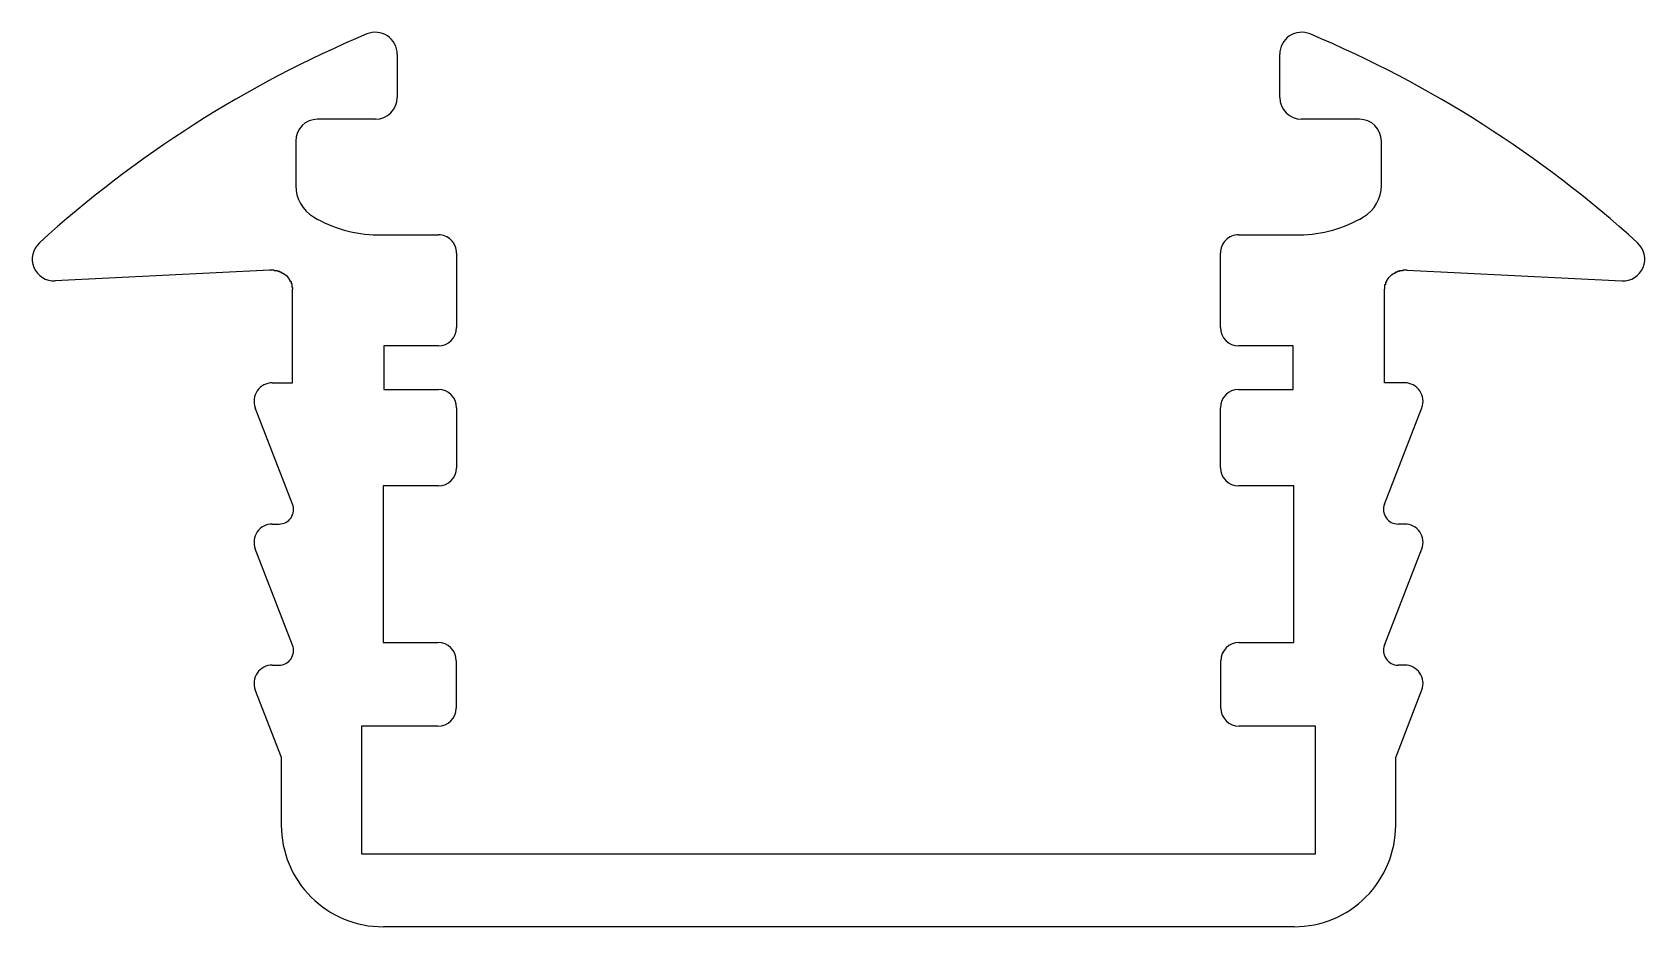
# Model space of a CAD drawing. Extents: x 3756.1 to 3778.2, y 1244.6 to 1256.9.
import ezdxf

# ---------------------------------------------------------------- set-up
doc = ezdxf.new("R2010")
doc.units = 0
doc.layers.get('0').update_dxf_attribs({"linetype": 'CONTINUOUS'})

msp = doc.modelspace()

# ---------------------------------------------------------------- linework, layer by layer
for p, q in [((3761.083, 1256.575), (3761.083, 1255.981)), ((3773.2, 1255.981), (3773.2, 1256.575)), ((3760.783, 1255.681), (3759.989, 1255.681)), ((3774.295, 1255.681), (3773.5, 1255.681)), ((3759.689, 1255.381), (3759.689, 1254.77)), ((3774.595, 1254.77), (3774.595, 1255.381)), ((3760.812, 1254.093), (3761.648, 1254.094)), ((3772.636, 1254.094), (3773.472, 1254.093)), ((3761.898, 1253.844), (3761.898, 1252.821)), ((3772.385, 1252.821), (3772.385, 1253.844)), ((3759.334, 1253.608), (3756.387, 1253.463)), ((3774.95, 1253.608), (3777.897, 1253.463)), ((3759.646, 1252.062), (3759.646, 1253.348)), ((3774.637, 1252.062), (3774.637, 1253.348)), ((3760.898, 1252.571), (3760.898, 1251.971)), ((3761.648, 1252.571), (3760.898, 1252.571)), ((3773.385, 1252.571), (3772.635, 1252.571)), ((3773.385, 1251.971), (3773.385, 1252.571)), ((3759.367, 1252.062), (3759.646, 1252.062)), ((3774.917, 1252.062), (3774.637, 1252.062)), ((3760.898, 1251.971), (3761.648, 1251.971)), ((3772.635, 1251.971), (3773.385, 1251.971)), ((3759.646, 1250.397), (3759.134, 1251.721)), ((3761.898, 1251.721), (3761.898, 1250.897)), ((3772.385, 1250.897), (3772.385, 1251.721)), ((3774.637, 1250.397), (3775.15, 1251.721)), ((3760.892, 1250.647), (3760.892, 1248.497)), ((3761.648, 1250.647), (3760.892, 1250.647)), ((3773.392, 1250.647), (3772.635, 1250.647)), ((3773.392, 1248.497), (3773.392, 1250.647)), ((3759.367, 1250.124), (3759.46, 1250.124)), ((3774.917, 1250.124), (3774.824, 1250.124)), ((3759.646, 1248.459), (3759.134, 1249.784)), ((3774.637, 1248.459), (3775.15, 1249.784)), ((3760.892, 1248.497), (3761.642, 1248.497)), ((3772.642, 1248.497), (3773.392, 1248.497)), ((3761.892, 1248.247), (3761.892, 1247.597)), ((3772.392, 1247.597), (3772.392, 1248.247)), ((3759.367, 1248.187), (3759.46, 1248.187)), ((3774.917, 1248.187), (3774.824, 1248.187)), ((3759.492, 1246.921), (3759.134, 1247.847)), ((3774.792, 1246.921), (3775.15, 1247.847)), ((3760.592, 1247.347), (3760.592, 1245.597)), ((3761.642, 1247.347), (3760.592, 1247.347)), ((3773.692, 1247.347), (3772.642, 1247.347)), ((3773.692, 1245.597), (3773.692, 1247.347)), ((3759.492, 1245.99), (3759.492, 1246.921)), ((3774.792, 1245.99), (3774.792, 1246.921)), ((3760.592, 1245.597), (3773.692, 1245.597)), ((3773.397, 1244.595), (3760.893, 1244.595))]:
    msp.add_line(p, q)
for points in [[(3759.65, 1253.35, 0), (3759.65, 1253.35, 0), (3759.65, 1253.35, 0), (3759.65, 1253.36, 0), (3759.65, 1253.36, 0), (3759.65, 1253.36, 0), (3759.65, 1253.37, 0), (3759.65, 1253.37, 0), (3759.64, 1253.37, 0), (3759.64, 1253.38, 0), (3759.64, 1253.38, 0), (3759.64, 1253.38, 0), (3759.64, 1253.39, 0), (3759.64, 1253.39, 0), (3759.64, 1253.39, 0), (3759.64, 1253.4, 0), (3759.64, 1253.4, 0), (3759.64, 1253.4, 0), (3759.64, 1253.41, 0), (3759.64, 1253.41, 0), (3759.64, 1253.41, 0), (3759.64, 1253.42, 0), (3759.63, 1253.42, 0), (3759.63, 1253.42, 0), (3759.63, 1253.43, 0), (3759.63, 1253.43, 0), (3759.63, 1253.43, 0), (3759.63, 1253.44, 0), (3759.63, 1253.44, 0), (3759.63, 1253.44, 0), (3759.63, 1253.45, 0), (3759.62, 1253.45, 0), (3759.62, 1253.45, 0), (3759.62, 1253.45, 0), (3759.62, 1253.46, 0), (3759.62, 1253.46, 0), (3759.62, 1253.46, 0), (3759.61, 1253.47, 0), (3759.61, 1253.47, 0), (3759.61, 1253.47, 0), (3759.61, 1253.47, 0), (3759.61, 1253.48, 0), (3759.61, 1253.48, 0), (3759.6, 1253.48, 0), (3759.6, 1253.49, 0), (3759.6, 1253.49, 0), (3759.6, 1253.49, 0), (3759.6, 1253.49, 0), (3759.59, 1253.5, 0), (3759.59, 1253.5, 0), (3759.59, 1253.5, 0), (3759.59, 1253.51, 0), (3759.58, 1253.51, 0), (3759.58, 1253.51, 0), (3759.58, 1253.51, 0), (3759.58, 1253.52, 0), (3759.57, 1253.52, 0), (3759.57, 1253.52, 0), (3759.57, 1253.52, 0), (3759.57, 1253.53, 0), (3759.56, 1253.53, 0), (3759.56, 1253.53, 0), (3759.56, 1253.53, 0), (3759.56, 1253.54, 0), (3759.55, 1253.54, 0), (3759.55, 1253.54, 0), (3759.55, 1253.54, 0), (3759.55, 1253.54, 0), (3759.54, 1253.55, 0), (3759.54, 1253.55, 0), (3759.54, 1253.55, 0), (3759.53, 1253.55, 0), (3759.53, 1253.55, 0), (3759.53, 1253.56, 0), (3759.53, 1253.56, 0), (3759.52, 1253.56, 0), (3759.52, 1253.56, 0), (3759.52, 1253.56, 0), (3759.51, 1253.57, 0), (3759.51, 1253.57, 0), (3759.51, 1253.57, 0), (3759.5, 1253.57, 0), (3759.5, 1253.57, 0), (3759.5, 1253.57, 0), (3759.49, 1253.58, 0), (3759.49, 1253.58, 0), (3759.49, 1253.58, 0), (3759.48, 1253.58, 0), (3759.48, 1253.58, 0), (3759.48, 1253.58, 0), (3759.47, 1253.58, 0), (3759.47, 1253.59, 0), (3759.47, 1253.59, 0), (3759.46, 1253.59, 0), (3759.46, 1253.59, 0), (3759.46, 1253.59, 0), (3759.45, 1253.59, 0), (3759.45, 1253.59, 0), (3759.45, 1253.59, 0), (3759.44, 1253.6, 0), (3759.44, 1253.6, 0), (3759.43, 1253.6, 0), (3759.43, 1253.6, 0), (3759.43, 1253.6, 0), (3759.42, 1253.6, 0), (3759.42, 1253.6, 0), (3759.42, 1253.6, 0), (3759.41, 1253.6, 0), (3759.41, 1253.6, 0), (3759.4, 1253.6, 0), (3759.4, 1253.6, 0), (3759.4, 1253.6, 0), (3759.39, 1253.61, 0), (3759.39, 1253.61, 0), (3759.39, 1253.61, 0), (3759.38, 1253.61, 0), (3759.38, 1253.61, 0), (3759.38, 1253.61, 0), (3759.37, 1253.61, 0), (3759.37, 1253.61, 0), (3759.36, 1253.61, 0), (3759.36, 1253.61, 0), (3759.36, 1253.61, 0), (3759.35, 1253.61, 0), (3759.35, 1253.61, 0), (3759.34, 1253.61, 0), (3759.34, 1253.61, 0), (3759.34, 1253.61, 0), (3759.33, 1253.61, 0)], [(3774.95, 1253.61, 0), (3774.95, 1253.61, 0), (3774.94, 1253.61, 0), (3774.94, 1253.61, 0), (3774.93, 1253.61, 0), (3774.93, 1253.61, 0), (3774.93, 1253.61, 0), (3774.92, 1253.61, 0), (3774.92, 1253.61, 0), (3774.92, 1253.61, 0), (3774.91, 1253.61, 0), (3774.91, 1253.61, 0), (3774.9, 1253.61, 0), (3774.9, 1253.61, 0), (3774.9, 1253.61, 0), (3774.89, 1253.61, 0), (3774.89, 1253.61, 0), (3774.89, 1253.6, 0), (3774.88, 1253.6, 0), (3774.88, 1253.6, 0), (3774.87, 1253.6, 0), (3774.87, 1253.6, 0), (3774.87, 1253.6, 0), (3774.86, 1253.6, 0), (3774.86, 1253.6, 0), (3774.86, 1253.6, 0), (3774.85, 1253.6, 0), (3774.85, 1253.6, 0), (3774.85, 1253.6, 0), (3774.84, 1253.6, 0), (3774.84, 1253.59, 0), (3774.83, 1253.59, 0), (3774.83, 1253.59, 0), (3774.83, 1253.59, 0), (3774.82, 1253.59, 0), (3774.82, 1253.59, 0), (3774.82, 1253.59, 0), (3774.81, 1253.59, 0), (3774.81, 1253.58, 0), (3774.81, 1253.58, 0), (3774.8, 1253.58, 0), (3774.8, 1253.58, 0), (3774.8, 1253.58, 0), (3774.79, 1253.58, 0), (3774.79, 1253.58, 0), (3774.79, 1253.57, 0), (3774.78, 1253.57, 0), (3774.78, 1253.57, 0), (3774.78, 1253.57, 0), (3774.77, 1253.57, 0), (3774.77, 1253.57, 0), (3774.77, 1253.56, 0), (3774.76, 1253.56, 0), (3774.76, 1253.56, 0), (3774.76, 1253.56, 0), (3774.76, 1253.56, 0), (3774.75, 1253.55, 0), (3774.75, 1253.55, 0), (3774.75, 1253.55, 0), (3774.74, 1253.55, 0), (3774.74, 1253.55, 0), (3774.74, 1253.54, 0), (3774.74, 1253.54, 0), (3774.73, 1253.54, 0), (3774.73, 1253.54, 0), (3774.73, 1253.54, 0), (3774.72, 1253.53, 0), (3774.72, 1253.53, 0), (3774.72, 1253.53, 0), (3774.72, 1253.53, 0), (3774.71, 1253.52, 0), (3774.71, 1253.52, 0), (3774.71, 1253.52, 0), (3774.71, 1253.52, 0), (3774.7, 1253.51, 0), (3774.7, 1253.51, 0), (3774.7, 1253.51, 0), (3774.7, 1253.51, 0), (3774.69, 1253.5, 0), (3774.69, 1253.5, 0), (3774.69, 1253.5, 0), (3774.69, 1253.49, 0), (3774.69, 1253.49, 0), (3774.68, 1253.49, 0), (3774.68, 1253.49, 0), (3774.68, 1253.48, 0), (3774.68, 1253.48, 0), (3774.68, 1253.48, 0), (3774.67, 1253.47, 0), (3774.67, 1253.47, 0), (3774.67, 1253.47, 0), (3774.67, 1253.47, 0), (3774.67, 1253.46, 0), (3774.67, 1253.46, 0), (3774.66, 1253.46, 0), (3774.66, 1253.45, 0), (3774.66, 1253.45, 0), (3774.66, 1253.45, 0), (3774.66, 1253.45, 0), (3774.66, 1253.44, 0), (3774.66, 1253.44, 0), (3774.65, 1253.44, 0), (3774.65, 1253.43, 0), (3774.65, 1253.43, 0), (3774.65, 1253.43, 0), (3774.65, 1253.42, 0), (3774.65, 1253.42, 0), (3774.65, 1253.42, 0), (3774.65, 1253.41, 0), (3774.65, 1253.41, 0), (3774.64, 1253.41, 0), (3774.64, 1253.4, 0), (3774.64, 1253.4, 0), (3774.64, 1253.4, 0), (3774.64, 1253.39, 0), (3774.64, 1253.39, 0), (3774.64, 1253.39, 0), (3774.64, 1253.38, 0), (3774.64, 1253.38, 0), (3774.64, 1253.38, 0), (3774.64, 1253.37, 0), (3774.64, 1253.37, 0), (3774.64, 1253.37, 0), (3774.64, 1253.36, 0), (3774.64, 1253.36, 0), (3774.64, 1253.36, 0), (3774.64, 1253.35, 0), (3774.64, 1253.35, 0), (3774.64, 1253.35, 0)]]:
    msp.add_polyline3d(points)
for centre, radius, start, end in [((3760.783, 1256.575), 0.3, 0, 112.8014), ((3773.5, 1256.575), 0.3, 67.1986, 180), ((3766.786, 1242.296), 15.79, 112.8014, 132.2464), ((3767.497, 1242.296), 15.79, 47.7536, 67.1986), ((3760.783, 1255.981), 0.3, 270, 0), ((3773.5, 1255.981), 0.3, 180, 270), ((3759.989, 1255.381), 0.3, 90, 180), ((3774.295, 1255.381), 0.3, 0, 90), ((3760.189, 1254.77), 0.5, 180, 239.2729), ((3774.095, 1254.77), 0.5, 300.7271, 360), ((3760.833, 1255.854), 1.761, 239.2729, 269.2995), ((3773.45, 1255.854), 1.761, 270.7005, 300.7271), ((3761.648, 1253.844), 0.25, 359.9991, 90.0697), ((3772.635, 1253.844), 0.25, 89.9303, 180.0009), ((3756.372, 1253.762), 0.3, 132.2464, 272.818), ((3777.912, 1253.762), 0.3, 267.182, 47.7536), ((3761.648, 1252.821), 0.25, 270, 0), ((3772.635, 1252.821), 0.25, 180, 270), ((3759.367, 1251.812), 0.25, 90, 201.1631), ((3774.917, 1251.812), 0.25, 338.8369, 90), ((3761.648, 1251.721), 0.25, 0, 90), ((3772.635, 1251.721), 0.25, 90, 180), ((3761.648, 1250.897), 0.25, 270, 0), ((3772.635, 1250.897), 0.25, 180, 270), ((3759.46, 1250.324), 0.2, 270, 21.1631), ((3774.824, 1250.324), 0.2, 158.8369, 270), ((3759.367, 1249.874), 0.25, 90, 201.1631), ((3774.917, 1249.874), 0.25, 338.8369, 90), ((3759.46, 1248.387), 0.2, 270, 21.1631), ((3761.642, 1248.247), 0.25, 0, 90), ((3772.642, 1248.247), 0.25, 90, 180), ((3774.824, 1248.387), 0.2, 158.8369, 270), ((3759.367, 1247.937), 0.25, 90, 201.1631), ((3774.917, 1247.937), 0.25, 338.8369, 90), ((3761.642, 1247.597), 0.25, 270, 0), ((3772.642, 1247.597), 0.25, 180, 270), ((3760.886, 1245.99), 1.395, 180, 270.2586), ((3773.397, 1245.99), 1.395, 269.9999, 0)]:
    msp.add_arc(centre, radius, start, end)

doc.saveas('drawing.dxf')
